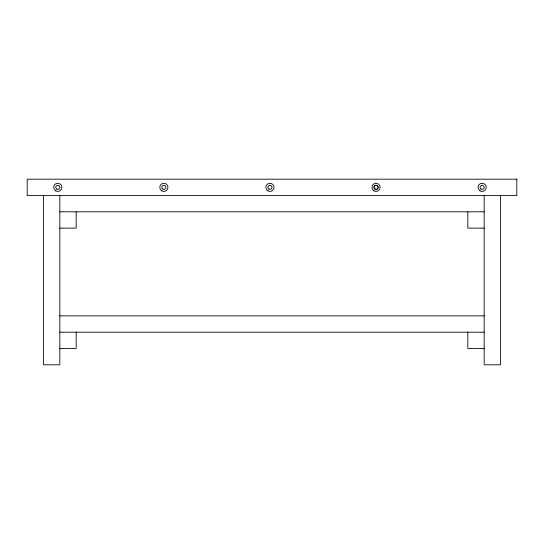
<?xml version="1.0" encoding="UTF-8"?>
<svg xmlns="http://www.w3.org/2000/svg" width="544" height="544" viewBox="0 0 544 544"><rect width="100%" height="100%" fill="white"/><g stroke="black" fill="none" stroke-linecap="round" stroke-linejoin="round"><path stroke-width="0.82" d="M59.84 211.82L484.16 211.82M59.84 228.14L76.16 228.14L76.16 211.82M484.16 228.14L467.84 228.14L467.84 211.82M59.656 315.86L484.344 315.86M59.84 332.18L484.16 332.18M59.84 348.5L76.16 348.5L76.16 332.18M484.16 348.5L467.84 348.5L467.84 332.18M500.48 195.5L500.48 364.82L484.16 364.82L484.16 195.5M59.84 195.5L59.84 364.82L43.52 364.82L43.52 195.5M516.8 179.18L27.2 179.18L27.2 195.5L516.8 195.5L516.8 179.18M55.76 190.876A4.08 4.08 0 0 0 61.88 187.34A4.08 4.08 0 0 0 55.76 183.804A4.08 4.08 0 0 0 55.76 190.876M56.78 189.108A2.04 2.04 0 0 0 59.84 187.34A2.04 2.04 0 0 0 56.78 185.572A2.04 2.04 0 0 0 56.78 189.108M162.86 189.108A2.04 2.04 0 0 0 165.92 187.34A2.04 2.04 0 0 0 162.86 185.572A2.04 2.04 0 0 0 162.86 189.108M161.84 190.876A4.08 4.08 0 0 0 167.96 187.34A4.08 4.08 0 0 0 161.84 183.804A4.08 4.08 0 0 0 161.84 190.876M268.94 189.108A2.04 2.04 0 0 0 272 187.34A2.04 2.04 0 0 0 268.94 185.572A2.04 2.04 0 0 0 268.94 189.108M267.92 190.876A4.08 4.08 0 0 0 274.04 187.34A4.08 4.08 0 0 0 267.92 183.804A4.08 4.08 0 0 0 267.92 190.876M375.02 189.108A2.04 2.04 0 0 0 378.08 187.34A2.04 2.04 0 0 0 375.02 185.572A2.04 2.04 0 0 0 375.02 189.108A2.04 2.04 0 0 0 378.08 187.34A2.04 2.04 0 0 0 375.02 185.572A2.04 2.04 0 0 0 375.02 189.108M481.1 189.108A2.04 2.04 0 0 0 484.16 187.34A2.04 2.04 0 0 0 481.1 185.572A2.04 2.04 0 0 0 481.1 189.108M480.08 190.876A4.08 4.08 0 0 0 486.2 187.34A4.08 4.08 0 0 0 480.08 183.804A4.08 4.08 0 0 0 480.08 190.876M374 190.876A4.08 4.08 0 0 0 380.12 187.34A4.08 4.08 0 0 0 374 183.804A4.08 4.08 0 0 0 374 190.876"/></g></svg>
